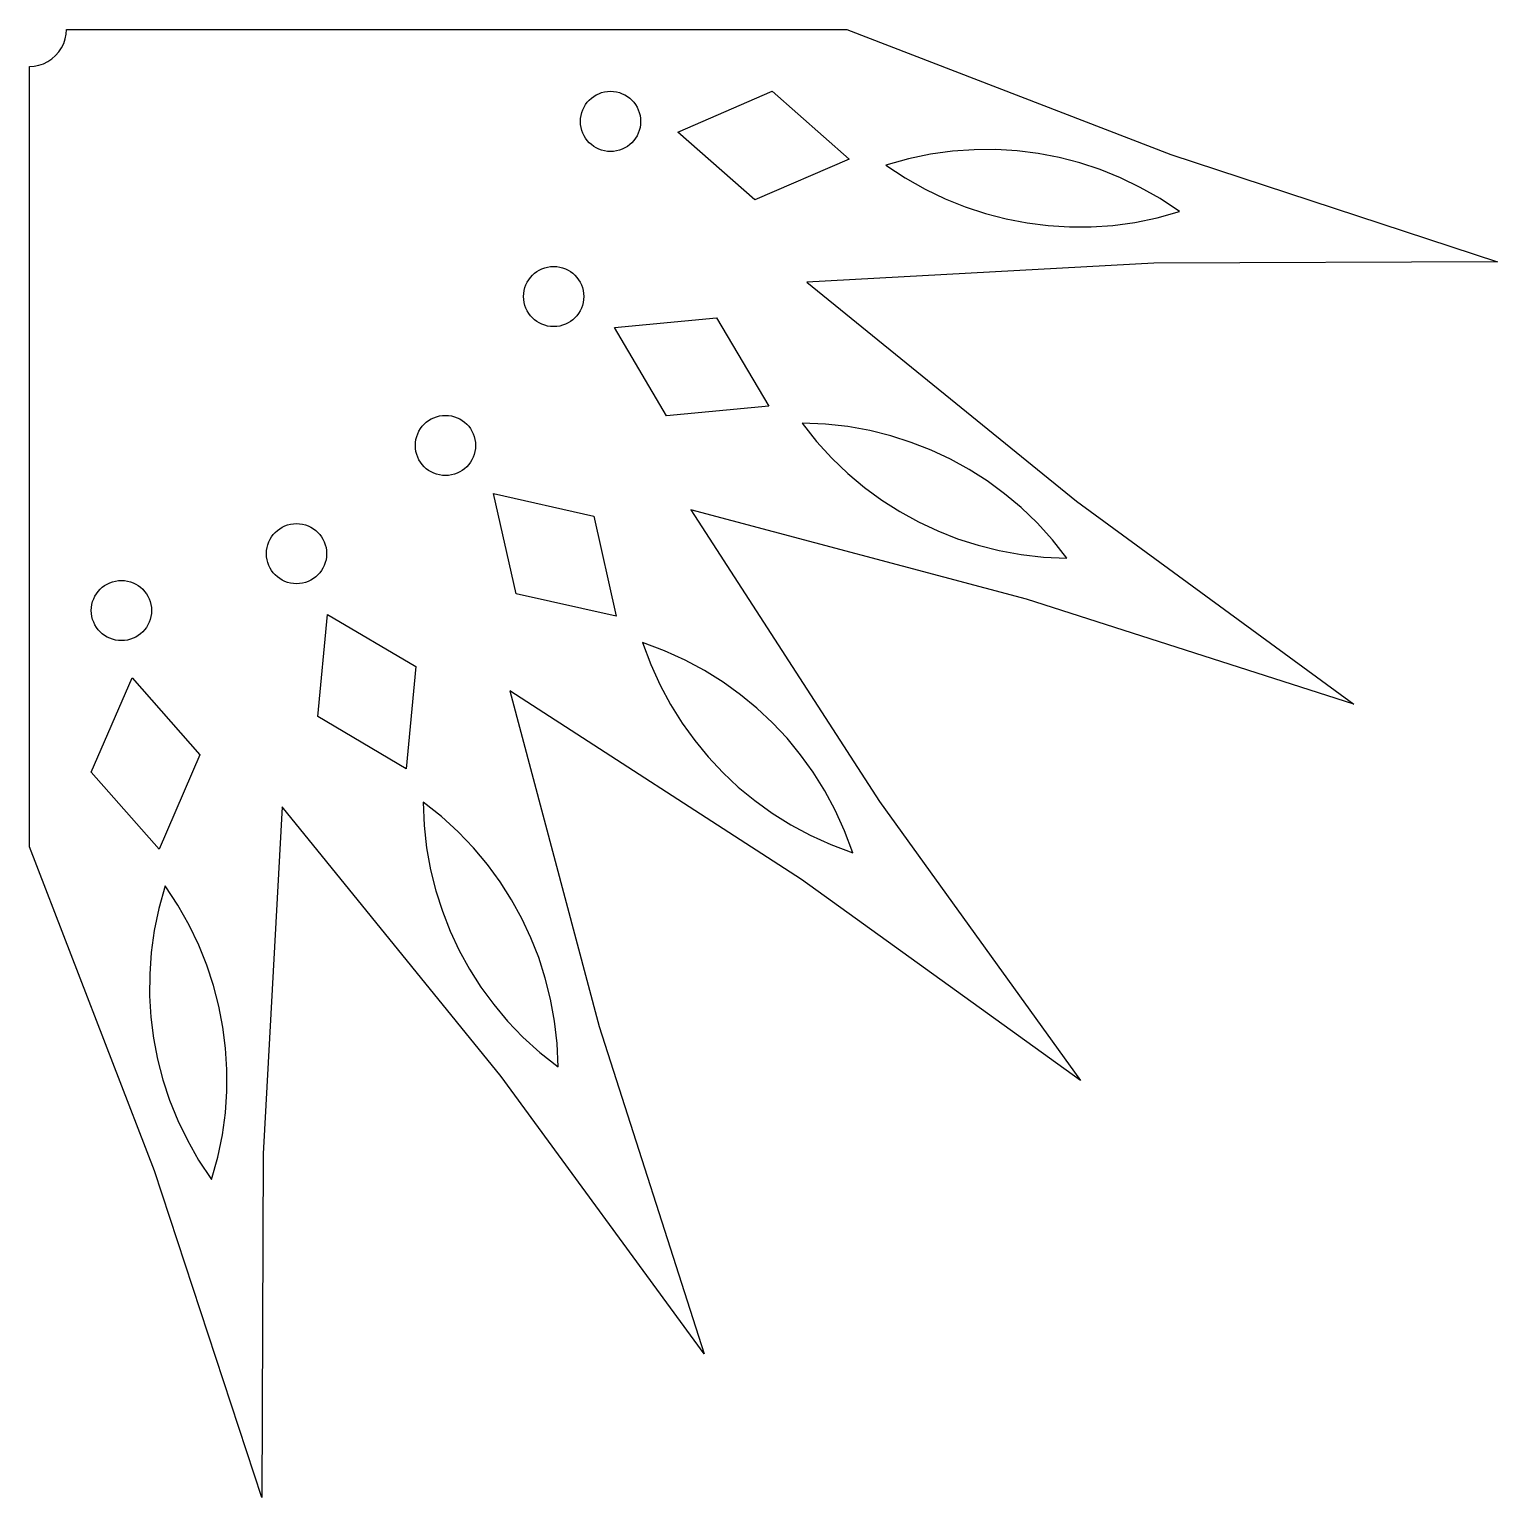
# Model space of a CAD drawing. Header units: metres. Extents: x 0 to 1185, y -1185 to 0.
import ezdxf

# ---------------------------------------------------------------- set-up
doc = ezdxf.new("R2010")
doc.units = ezdxf.units.M

msp = doc.modelspace()

# ---------------------------------------------------------------- linework, layer by layer
at = {"layer": 'CONTOUR'}
msp.add_lwpolyline([(660, 0), (921.48, -101), (1185.23, -187.72), (907.59, -188.7), (627.7, -203.95), (845.17, -380.81), (1069.21, -544.79), (804.86, -459.92), (533.95, -387.94), (686.13, -623.34), (848.53, -848.53), (623.34, -686.13), (387.94, -533.95), (459.92, -804.86), (544.79, -1069.21), (380.81, -845.17), (203.95, -627.7), (188.7, -907.59), (187.72, -1185.23), (101, -921.48), (0, -660), (0, -30), (3.92, -29.74), (7.76, -28.98), (11.48, -27.72), (15, -25.98), (18.26, -23.8), (21.21, -21.21), (23.8, -18.26), (25.98, -15), (27.72, -11.48), (28.98, -7.76), (29.74, -3.92), (30, 0)], close=True, dxfattribs=at)
at = {"layer": 'HOLES'}
for points in [[(523.47, -82.91), (599.56, -50), (661.75, -104.81), (585.67, -137.72)], [(691.38, -109.5), (707.09, -119.93), (723.01, -128.97), (739.14, -136.74), (755.45, -143.31), (771.95, -148.74), (788.62, -153.05), (805.47, -156.28), (822.49, -158.42), (839.68, -159.47), (857.04, -159.41), (874.59, -158.2), (892.33, -155.79), (910.27, -152.11), (928.43, -147.05), (912.72, -136.63), (896.8, -127.58), (880.67, -119.81), (864.36, -113.24), (847.86, -107.81), (831.19, -103.5), (814.34, -100.28), (797.32, -98.14), (780.13, -97.09), (762.77, -97.15), (745.22, -98.35), (727.48, -100.76), (709.54, -104.44)], [(472.23, -240.61), (554.76, -232.83), (596.97, -304.17), (514.44, -311.96)], [(623.7, -317.79), (635.42, -332.56), (647.77, -346.08), (660.71, -358.46), (674.19, -369.75), (688.21, -380.01), (702.73, -389.26), (717.75, -397.53), (733.28, -404.83), (749.3, -411.14), (765.84, -416.44), (782.9, -420.72), (800.51, -423.91), (818.71, -425.95), (837.55, -426.75), (825.83, -411.98), (813.48, -398.46), (800.55, -386.09), (787.06, -374.8), (773.05, -364.54), (758.52, -355.28), (743.5, -347.01), (727.97, -339.72), (711.95, -333.41), (695.41, -328.1), (678.35, -323.83), (660.74, -320.63), (642.54, -318.59)], [(374.77, -374.77), (455.66, -392.86), (473.76, -473.76), (392.86, -455.66)], [(240.61, -472.23), (311.96, -514.44), (304.17, -596.97), (232.83, -554.76)], [(494.97, -494.97), (501.55, -512.64), (509.12, -529.32), (517.6, -545.08), (526.94, -559.99), (537.09, -574.07), (548.05, -587.36), (559.78, -599.87), (572.29, -611.61), (585.58, -622.56), (599.67, -632.72), (614.57, -642.06), (630.34, -650.53), (647.02, -658.1), (664.68, -664.68), (658.1, -647.02), (650.53, -630.34), (642.06, -614.57), (632.72, -599.67), (622.56, -585.58), (611.61, -572.29), (599.87, -559.78), (587.36, -548.05), (574.07, -537.09), (559.99, -526.94), (545.08, -517.6), (529.32, -509.12), (512.64, -501.55)], [(82.91, -523.47), (137.72, -585.67), (104.81, -661.75), (50, -599.56)], [(317.79, -623.7), (318.59, -642.54), (320.63, -660.74), (323.83, -678.35), (328.1, -695.41), (333.41, -711.95), (339.72, -727.97), (347.01, -743.5), (355.28, -758.52), (364.54, -773.05), (374.8, -787.06), (386.09, -800.55), (398.46, -813.48), (411.98, -825.83), (426.75, -837.55), (425.95, -818.71), (423.91, -800.51), (420.72, -782.9), (416.44, -765.84), (411.14, -749.3), (404.83, -733.28), (397.53, -717.75), (389.26, -702.73), (380.01, -688.21), (369.75, -674.19), (358.46, -660.71), (346.08, -647.77), (332.56, -635.42)], [(109.5, -691.38), (104.44, -709.54), (100.76, -727.48), (98.35, -745.22), (97.15, -762.77), (97.09, -780.13), (98.14, -797.32), (100.28, -814.34), (103.5, -831.19), (107.81, -847.86), (113.24, -864.36), (119.81, -880.67), (127.58, -896.8), (136.63, -912.72), (147.05, -928.43), (152.11, -910.27), (155.79, -892.33), (158.2, -874.59), (159.41, -857.04), (159.47, -839.68), (158.42, -822.49), (156.28, -805.47), (153.05, -788.62), (148.74, -771.95), (143.31, -755.45), (136.74, -739.14), (128.97, -723.01), (119.93, -707.09)]]:
    msp.add_lwpolyline(points, close=True, dxfattribs=at)
for centre in [(469.15, -74.31), (423.23, -215.65), (335.88, -335.88), (215.65, -423.23), (74.31, -469.15)]:
    msp.add_circle(centre, 24.31, dxfattribs=at)

doc.saveas('drawing.dxf')
